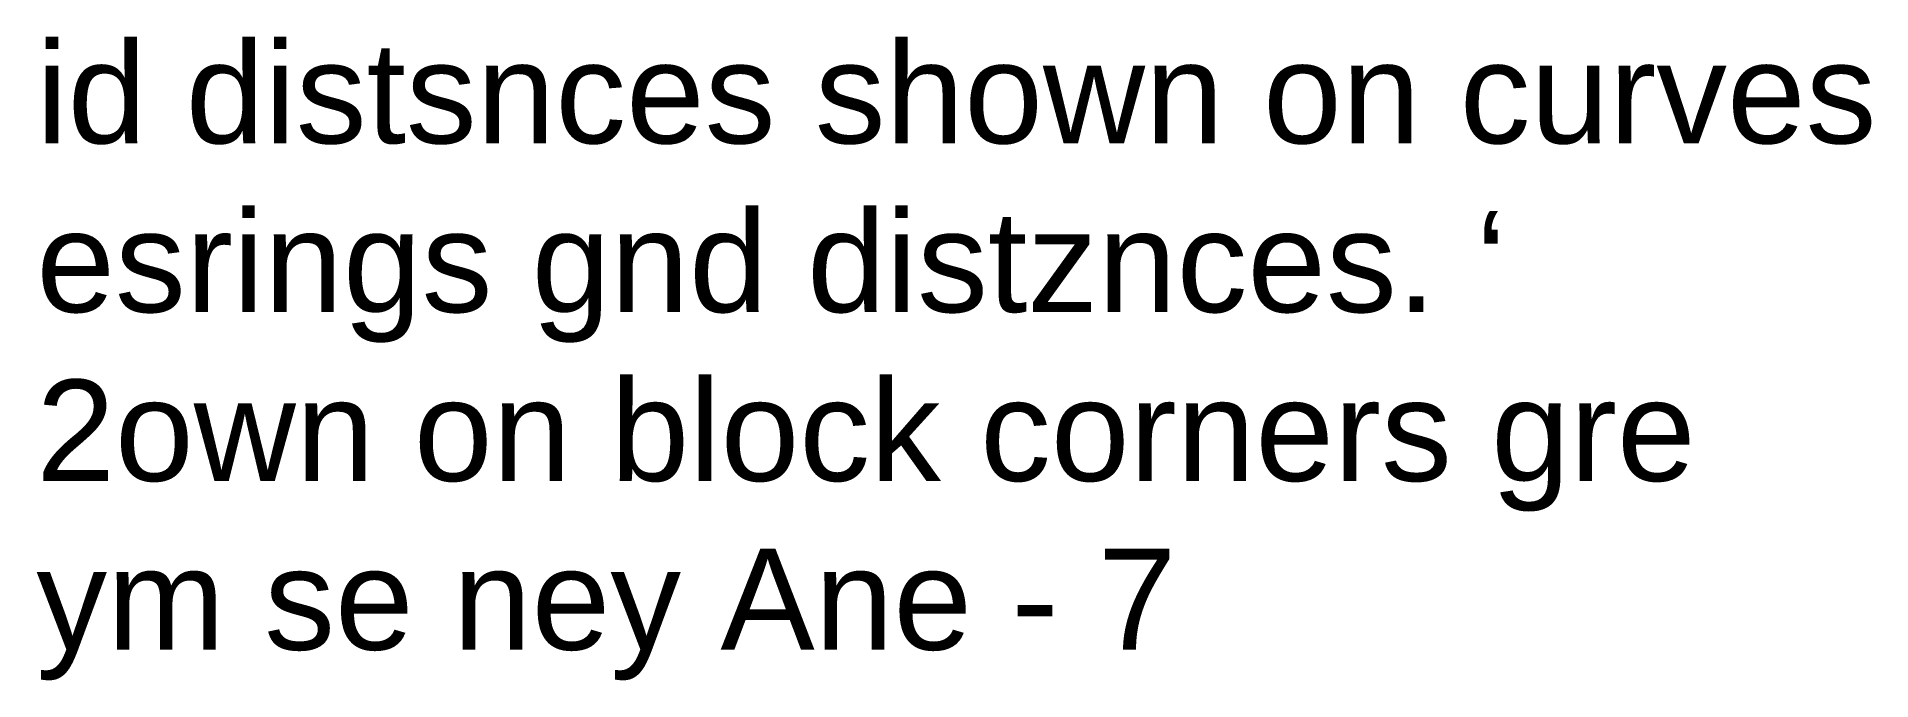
# Model space of a CAD drawing. Extents: x 20 to 527, y 20 to 197.
import ezdxf

# ---------------------------------------------------------------- set-up
doc = ezdxf.new("R2010")
doc.units = 0
doc.header["$MEASUREMENT"] = 0
doc.layers.add('PLAT-NOTES', color=7, linetype='CONTINUOUS')
doc.styles.add('PLAT', font='arial.ttf')

msp = doc.modelspace()

# ---------------------------------------------------------------- texts
at = {"layer": 'PLAT-NOTES', "insert": (20, 196), "char_height": 28, "width": 960, "attachment_point": 1, "style": 'PLAT'}
msp.add_mtext('id distsnces shown on curves\\Pesrings gnd distznces. ‘\\P2own on block corners gre\\Pym se ney Ane - 7', dxfattribs=at)

doc.saveas('drawing.dxf')
